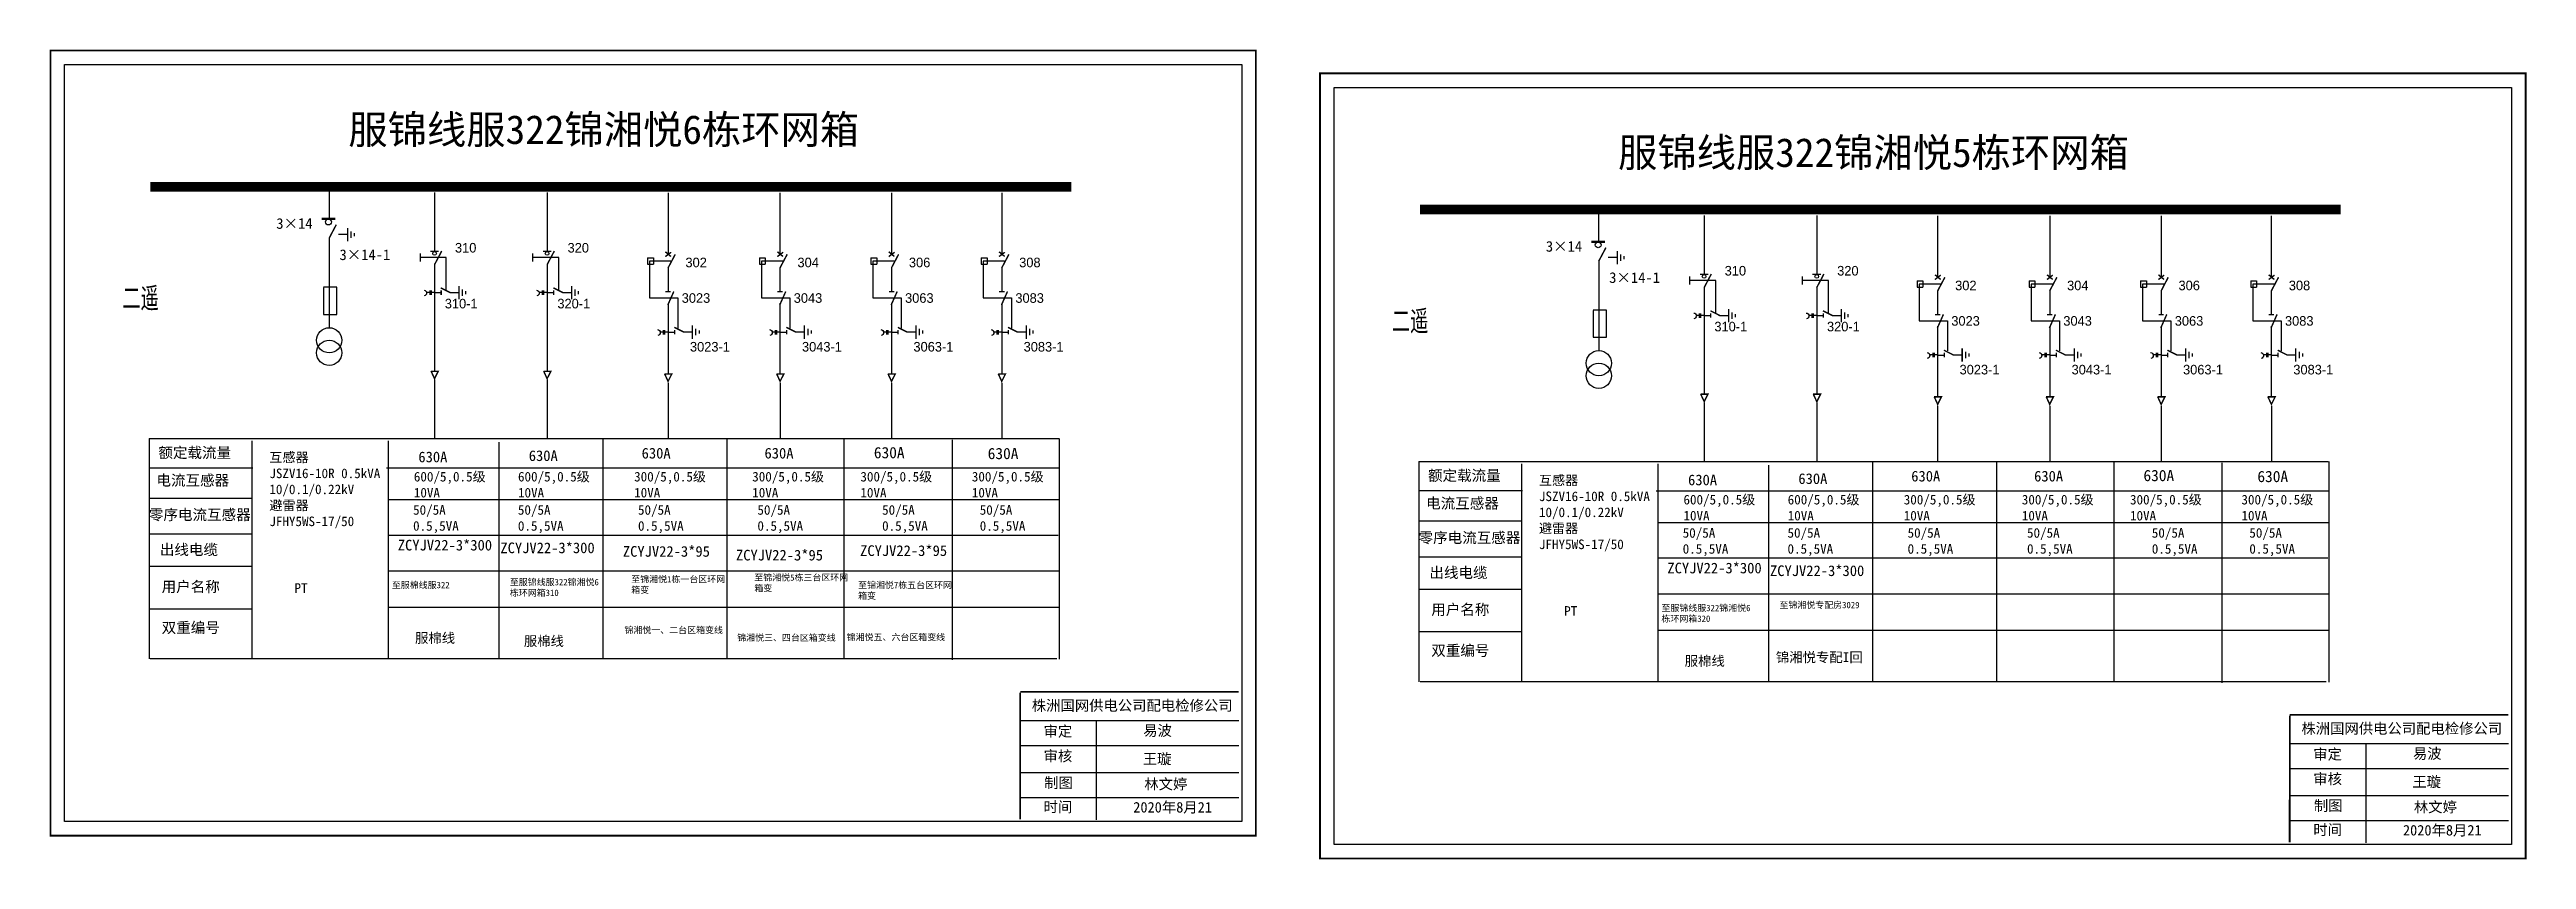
# Model space of a CAD drawing. Extents: x -45 to 213, y -444 to -360.
import ezdxf

# ---------------------------------------------------------------- set-up
doc = ezdxf.new("R2010")
doc.units = 0
doc.header["$LTSCALE"] = 0.774411
doc.linetypes.add('ACAD_ISO02W100', pattern=[15, 12, -3])
doc.linetypes.add('CENTER', pattern=[50.8, 31.75, -6.35, 6.35, -6.35])
doc.layers.get('0').update_dxf_attribs({"linetype": 'CONTINUOUS'})
doc.layers.add('2', color=7, linetype='CONTINUOUS')
doc.layers.add('3', color=7, linetype='CONTINUOUS')
doc.styles.add('hztxt_txtstyle_0.00_0_0', font='simkai.ttf')
doc.styles.add('hztxt_txtstyle_1.80_0_0', font='', dxfattribs={"height": 1.8, "bigfont": 'hztxt.shx'})
doc.styles.add('hztxt_txtstyle_2.70_0_0', font='simkai.ttf', dxfattribs={"height": 2.7})
doc.styles.add('字体', font='simkai_0.ttf', dxfattribs={"height": 2.5})
doc.styles.add('宋体', font='', dxfattribs={"width": 0.65})
doc.styles.get('hztxt_txtstyle_1.80_0_0').set_extended_font_data('hztxt')
doc.styles.get('宋体').set_extended_font_data('SimSun')

# ---------------------------------------------------------------- blocks, each defined once
blk = doc.blocks.new('JD')
for points in [[(-2, 0.2), (-2, -0.2), (2, 0.2), (2, -0.2)], [(1, -1.2), (1, -0.8), (-1, -1.2), (-1, -0.8)], [(-0.5, -1.8), (-0.5, -2.2), (0.5, -1.8), (0.5, -2.2)]]:
    blk.add_trace(points)

msp = doc.modelspace()

# ---------------------------------------------------------------- linework, layer by layer
at = {"color": 0}
for p, q in [((-15.5, -374.22, 0.01), (-15.5, -377.51, 0.01)), ((-4.52, -374.82, 0.01), (-4.52, -380.93, 0.01)), ((7.2, -374.82, 0.01), (7.2, -380.93, 0.01)), ((19.79, -374.85, 0.01), (19.79, -381.27, 0.01)), ((31.44, -374.85, 0.01), (31.44, -381.27, 0.01)), ((43.04, -374.85, 0.01), (43.04, -381.27, 0.01)), ((54.52, -374.85, 0.01), (54.52, -381.27, 0.01)), ((116.65, -376.6, 0.01), (116.65, -379.89, 0.01)), ((127.63, -377.21, 0.01), (127.63, -383.32, 0.01)), ((139.35, -377.21, 0.01), (139.35, -383.32, 0.01)), ((151.94, -377.24, 0.01), (151.94, -383.66, 0.01)), ((163.6, -377.24, 0.01), (163.6, -383.66, 0.01)), ((175.2, -377.24, 0.01), (175.2, -383.66, 0.01)), ((186.67, -377.24, 0.01), (186.67, -383.66, 0.01)), ((-15.49, -379.54, 0.01), (-15.49, -388.87, 0.01)), ((-14.51, -379.17, 0.01), (-13.56, -379.17, 0.01)), ((117.65, -381.56, 0.01), (118.59, -381.56, 0.01)), ((-4.52, -382.29, 0.01), (-4.52, -393.4, 0.01)), ((7.2, -382.29, 0.01), (7.2, -393.4, 0.01)), ((17.66, -381.62, 0.01), (18.26, -381.62, 0.01)), ((17.66, -381.62, 0.01), (17.66, -382.28, 0.01)), ((17.66, -382.28, 0.01), (18.26, -382.28, 0.01)), ((18.26, -381.62, 0.01), (18.26, -382.28, 0.01)), ((19.79, -382.63, 0.01), (19.79, -385.11, 0.01)), ((29.31, -381.62, 0.01), (29.91, -381.62, 0.01)), ((29.31, -381.62, 0.01), (29.31, -382.28, 0.01)), ((29.31, -382.28, 0.01), (29.91, -382.28, 0.01)), ((29.91, -381.62, 0.01), (29.91, -382.28, 0.01)), ((31.44, -382.63, 0.01), (31.44, -385.11, 0.01)), ((40.91, -381.62, 0.01), (41.51, -381.62, 0.01)), ((40.91, -381.62, 0.01), (40.91, -382.28, 0.01)), ((40.91, -382.28, 0.01), (41.51, -382.28, 0.01)), ((41.51, -381.62, 0.01), (41.51, -382.28, 0.01)), ((43.04, -382.63, 0.01), (43.04, -385.11, 0.01)), ((52.39, -381.62, 0.01), (52.99, -381.62, 0.01)), ((52.39, -381.62, 0.01), (52.39, -382.28, 0.01)), ((52.39, -382.28, 0.01), (52.99, -382.28, 0.01)), ((52.99, -381.62, 0.01), (52.99, -382.28, 0.01)), ((54.52, -382.63, 0.01), (54.52, -385.11, 0.01)), ((116.66, -381.93, 0.01), (116.66, -391.25, 0.01)), ((149.81, -384, 0.01), (150.41, -384, 0.01)), ((149.81, -384, 0.01), (149.81, -384.67, 0.01)), ((150.41, -384, 0.01), (150.41, -384.67, 0.01)), ((161.47, -384, 0.01), (162.07, -384, 0.01)), ((161.47, -384, 0.01), (161.47, -384.67, 0.01)), ((162.07, -384, 0.01), (162.07, -384.67, 0.01)), ((173.06, -384, 0.01), (173.66, -384, 0.01)), ((173.06, -384, 0.01), (173.06, -384.67, 0.01)), ((173.66, -384, 0.01), (173.66, -384.67, 0.01)), ((184.54, -384, 0.01), (185.14, -384, 0.01)), ((184.54, -384, 0.01), (184.54, -384.67, 0.01)), ((185.14, -384, 0.01), (185.14, -384.67, 0.01)), ((-4.52, -385.24, 0.01), (-3.83, -385.24, 0.01)), ((-2.93, -385.22, 0.01), (-1.99, -385.22, 0.01)), ((7.2, -385.24, 0.01), (7.89, -385.24, 0.01)), ((8.79, -385.22, 0.01), (9.73, -385.22, 0.01)), ((19.79, -386.35, 0.01), (19.79, -393.65, 0.01)), ((31.44, -386.35, 0.01), (31.44, -393.65, 0.01)), ((43.04, -386.35, 0.01), (43.04, -393.65, 0.01)), ((54.52, -386.35, 0.01), (54.52, -393.65, 0.01)), ((127.63, -384.68, 0.01), (127.63, -395.78, 0.01)), ((139.35, -384.68, 0.01), (139.35, -395.78, 0.01)), ((149.81, -384.67, 0.01), (150.41, -384.67, 0.01)), ((151.94, -385.02, 0.01), (151.94, -387.49, 0.01)), ((161.47, -384.67, 0.01), (162.07, -384.67, 0.01)), ((163.6, -385.02, 0.01), (163.6, -387.49, 0.01)), ((173.06, -384.67, 0.01), (173.66, -384.67, 0.01)), ((175.2, -385.02, 0.01), (175.2, -387.49, 0.01)), ((184.54, -384.67, 0.01), (185.14, -384.67, 0.01)), ((186.67, -385.02, 0.01), (186.67, -387.49, 0.01)), ((127.63, -387.63, 0.01), (128.32, -387.63, 0.01)), ((129.23, -387.61, 0.01), (130.17, -387.61, 0.01)), ((139.35, -387.63, 0.01), (140.04, -387.63, 0.01)), ((140.95, -387.61, 0.01), (141.89, -387.61, 0.01)), ((151.94, -388.73, 0.01), (151.94, -396.04, 0.01)), ((163.6, -388.73, 0.01), (163.6, -396.04, 0.01)), ((175.2, -388.73, 0.01), (175.2, -396.04, 0.01)), ((186.67, -388.73, 0.01), (186.67, -396.04, 0.01)), ((19.79, -389.35, 0.01), (20.48, -389.35, 0.01)), ((21.38, -389.33, 0.01), (22.32, -389.33, 0.01)), ((31.44, -389.35, 0.01), (32.14, -389.35, 0.01)), ((33.04, -389.33, 0.01), (33.98, -389.33, 0.01)), ((43.04, -389.35, 0.01), (43.73, -389.35, 0.01)), ((44.64, -389.33, 0.01), (45.58, -389.33, 0.01)), ((54.52, -389.35, 0.01), (55.21, -389.35, 0.01)), ((56.11, -389.33, 0.01), (57.05, -389.33, 0.01)), ((151.94, -391.73, 0.01), (152.63, -391.73, 0.01)), ((153.53, -391.71, 0.01), (154.47, -391.71, 0.01)), ((163.6, -391.73, 0.01), (164.29, -391.73, 0.01)), ((165.19, -391.71, 0.01), (166.13, -391.71, 0.01)), ((175.2, -391.73, 0.01), (175.89, -391.73, 0.01)), ((176.79, -391.71, 0.01), (177.73, -391.71, 0.01)), ((186.67, -391.73, 0.01), (187.36, -391.73, 0.01)), ((188.27, -391.71, 0.01), (189.21, -391.71, 0.01)), ((-23.44, -403.5, 0.01), (-34.15, -403.5, 0.01)), ((-23.49, -406.65, 0.01), (-34.19, -406.65, 0.01)), ((108.71, -405.88, 0.01), (98, -405.88, 0.01)), ((108.67, -409.03, 0.01), (97.96, -409.03, 0.01)), ((-23.49, -410.36, 0.01), (-34.19, -410.36, 0.01)), ((-23.53, -413.75, 0.01), (-34.23, -413.75, 0.01)), ((108.67, -412.75, 0.01), (97.96, -412.75, 0.01)), ((108.63, -416.14, 0.01), (97.92, -416.14, 0.01)), ((-23.49, -418.16, 0.01), (-34.19, -418.16, 0.01)), ((108.67, -420.55, 0.01), (97.96, -420.55, 0.01))]:
    msp.add_line(p, q, dxfattribs=at)
at = {"color": 0, "linetype": 'ACAD_ISO02W100'}
for p, q in [((17.85, -381.96, 0.01), (17.85, -385.77, 0.01)), ((20.09, -381.96, 0.01), (17.85, -381.96, 0.01)), ((29.5, -381.96, 0.01), (29.5, -385.77, 0.01)), ((31.74, -381.96, 0.01), (29.5, -381.96, 0.01)), ((41.1, -381.96, 0.01), (41.1, -385.77, 0.01)), ((43.34, -381.96, 0.01), (41.1, -381.96, 0.01)), ((52.58, -381.96, 0.01), (52.58, -385.77, 0.01)), ((54.82, -381.96, 0.01), (52.58, -381.96, 0.01)), ((17.85, -385.77, 0.01), (20.8, -385.77, 0.01)), ((20.8, -385.77, 0.01), (20.8, -388.92, 0.01)), ((29.5, -385.77, 0.01), (32.46, -385.77, 0.01)), ((32.46, -385.77, 0.01), (32.46, -388.92, 0.01)), ((41.1, -385.77, 0.01), (44.06, -385.77, 0.01)), ((44.06, -385.77, 0.01), (44.06, -388.92, 0.01)), ((52.58, -385.77, 0.01), (55.53, -385.77, 0.01)), ((55.53, -385.77, 0.01), (55.53, -388.92, 0.01)), ((150, -384.35, 0.01), (150, -388.16, 0.01)), ((152.24, -384.35, 0.01), (150, -384.35, 0.01)), ((161.66, -384.35, 0.01), (161.66, -388.16, 0.01)), ((163.9, -384.35, 0.01), (161.66, -384.35, 0.01)), ((173.26, -384.35, 0.01), (173.26, -388.16, 0.01)), ((175.5, -384.35, 0.01), (173.26, -384.35, 0.01)), ((184.73, -384.35, 0.01), (184.73, -388.16, 0.01)), ((186.97, -384.35, 0.01), (184.73, -384.35, 0.01)), ((150, -388.16, 0.01), (152.95, -388.16, 0.01)), ((152.95, -388.16, 0.01), (152.95, -391.3, 0.01)), ((161.66, -388.16, 0.01), (164.61, -388.16, 0.01)), ((164.61, -388.16, 0.01), (164.61, -391.3, 0.01)), ((173.26, -388.16, 0.01), (176.21, -388.16, 0.01)), ((176.21, -388.16, 0.01), (176.21, -391.3, 0.01)), ((184.73, -388.16, 0.01), (187.69, -388.16, 0.01)), ((187.69, -388.16, 0.01), (187.69, -391.3, 0.01))]:
    msp.add_line(p, q, dxfattribs=at)
at = {"color": 0, "linetype": 'CENTER'}
for p, q in [((-4.52, -394.29, 0.01), (-4.52, -400.43, 0.01)), ((7.2, -394.29, 0.01), (7.2, -400.43, 0.01)), ((19.79, -394.63, 0.01), (19.79, -400.4, 0.01)), ((31.45, -394.63, 0.01), (31.45, -400.4, 0.01)), ((43.05, -394.63, 0.01), (43.05, -400.4, 0.01)), ((54.52, -394.63, 0.01), (54.52, -400.4, 0.01)), ((127.64, -396.68, 0.01), (127.64, -402.82, 0.01)), ((139.36, -396.68, 0.01), (139.36, -402.82, 0.01)), ((151.94, -397.02, 0.01), (151.94, -402.78, 0.01)), ((163.6, -397.02, 0.01), (163.6, -402.78, 0.01)), ((175.2, -397.02, 0.01), (175.2, -402.78, 0.01)), ((186.68, -397.02, 0.01), (186.68, -402.78, 0.01))]:
    msp.add_line(p, q, dxfattribs=at)
at = {"color": 0, "linetype": 'Continuous'}
for p, q in [((-34.21, -400.42, 0.01), (60.45, -400.42, 0.01)), ((-34.17, -423.36, 0.01), (-34.17, -400.42, 0.01)), ((-23.54, -400.66, 0.01), (-23.54, -423.35, 0.01)), ((-9.33, -400.66, 0.01), (-9.33, -423.35, 0.01)), ((2.18, -400.81, 0.01), (2.18, -423.34, 0.01)), ((13.01, -400.46, 0.01), (13.01, -423.35, 0.01)), ((25.9, -400.46, 0.01), (25.9, -423.35, 0.01)), ((38.1, -400.47, 0.01), (38.1, -423.37, 0.01)), ((49.37, -400.55, 0.01), (49.37, -423.45, 0.01)), ((60.51, -400.43, 0.01), (60.51, -423.37, 0.01)), ((-9.51, -403.48, 0.01), (60.48, -403.48, 0.01)), ((97.94, -402.8, 0.01), (192.6, -402.8, 0.01)), ((97.98, -425.75, 0.01), (97.98, -402.8, 0.01)), ((108.61, -403.05, 0.01), (108.61, -425.74, 0.01)), ((122.82, -403.05, 0.01), (122.82, -425.74, 0.01)), ((134.34, -403.2, 0.01), (134.34, -425.73, 0.01)), ((145.16, -402.85, 0.01), (145.16, -425.74, 0.01)), ((158.06, -402.85, 0.01), (158.06, -425.74, 0.01)), ((170.26, -402.86, 0.01), (170.26, -425.76, 0.01)), ((181.52, -402.94, 0.01), (181.52, -425.83, 0.01)), ((192.66, -402.82, 0.01), (192.66, -425.76, 0.01)), ((-9.33, -406.78, 0.01), (60.51, -406.78, 0.01)), ((122.65, -405.87, 0.01), (192.64, -405.87, 0.01)), ((122.82, -409.16, 0.01), (192.66, -409.16, 0.01)), ((-9.33, -410.46, 0.01), (60.39, -410.46, 0.01)), ((-9.33, -414.19, 0.01), (60.58, -414.19, 0.01)), ((122.82, -412.84, 0.01), (192.54, -412.84, 0.01)), ((122.82, -416.57, 0.01), (192.73, -416.57, 0.01)), ((-9.33, -417.98, 0.01), (60.48, -417.98, 0.01)), ((122.82, -420.37, 0.01), (192.64, -420.37, 0.01)), ((60.24, -423.36, 0.01), (-34.1, -423.36, 0.01)), ((192.39, -425.75, 0.01), (98.06, -425.75, 0.01)), ((56.44, -429.76, 0.01), (79.19, -429.76, 0.01)), ((64.34, -429.76, 0.01), (64.34, -440.1, 0.01)), ((56.44, -432.35, 0.01), (79.19, -432.35, 0.01)), ((188.59, -432.15, 0.01), (211.35, -432.15, 0.01)), ((196.49, -432.15, 0.01), (196.49, -442.49, 0.01)), ((56.44, -435.18, 0.01), (79.19, -435.18, 0.01)), ((188.59, -434.74, 0.01), (211.35, -434.74, 0.01)), ((56.44, -437.77, 0.01), (79.19, -437.77, 0.01)), ((188.59, -437.57, 0.01), (211.35, -437.57, 0.01)), ((188.59, -440.16, 0.01), (211.35, -440.16, 0.01))]:
    msp.add_line(p, q, dxfattribs=at)
at = {"color": 0, "linetype": 'Continuous', "const_width": 0.182, "elevation": 0.01}
for points in [[(-44.5, -360.04), (80.98, -360.04), (80.98, -441.74), (-44.5, -441.74)], [(87.65, -362.42), (213.14, -362.42), (213.14, -444.13), (87.65, -444.13)]]:
    msp.add_lwpolyline(points, close=True, dxfattribs=at)
at = {"color": 0, "linetype": 'Continuous', "elevation": 0.01}
for points in [[(-43.02, -361.51), (79.51, -361.51), (79.51, -440.26), (-43.02, -440.26)], [(89.13, -363.9), (211.66, -363.9), (211.66, -442.65), (89.13, -442.65)]]:
    msp.add_lwpolyline(points, close=True, dxfattribs=at)
at = {"color": 0, "elevation": 0.01}
for points, const_width in [([(-34.09, -374.22), (61.75, -374.22)], 0.998), ([(98.06, -376.6), (193.9, -376.6)], 0.998), ([(-16.26, -377.55), (-14.85, -377.55)], 0.238), ([(-15.49, -379.58), (-14.74, -378.16)], 0.15), ([(-4.96, -380.95), (-4.08, -380.95)], 0.15), ([(-4.52, -382.33), (-3.77, -380.91)], 0.15), ([(6.76, -380.95), (7.64, -380.95)], 0.15), ([(7.2, -382.33), (7.95, -380.91)], 0.15), ([(19.51, -380.99), (20.09, -381.48)], 0.15), ([(19.5, -381.49), (20.11, -381.04)], 0.15), ([(19.79, -382.67), (20.54, -381.25)], 0.15), ([(31.16, -381.49), (31.77, -381.04)], 0.15), ([(31.17, -380.99), (31.75, -381.48)], 0.15), ([(31.44, -382.67), (32.19, -381.25)], 0.15), ([(42.76, -381.49), (43.37, -381.04)], 0.15), ([(42.76, -380.99), (43.35, -381.48)], 0.15), ([(43.04, -382.67), (43.79, -381.25)], 0.15), ([(54.24, -380.99), (54.83, -381.48)], 0.15), ([(54.23, -381.49), (54.84, -381.04)], 0.15), ([(54.52, -382.67), (55.27, -381.25)], 0.15), ([(115.9, -379.94), (117.3, -379.94)], 0.238), ([(116.66, -381.97), (117.41, -380.55)], 0.15), ([(127.19, -383.34), (128.07, -383.34)], 0.15), ([(127.63, -384.72), (128.38, -383.3)], 0.15), ([(138.91, -383.34), (139.79, -383.34)], 0.15), ([(139.35, -384.72), (140.1, -383.3)], 0.15), ([(151.65, -383.88), (152.26, -383.42)], 0.15), ([(151.66, -383.38), (152.25, -383.87)], 0.15), ([(151.94, -385.06), (152.69, -383.64)], 0.15), ([(163.32, -383.38), (163.91, -383.87)], 0.15), ([(163.31, -383.88), (163.92, -383.42)], 0.15), ([(163.6, -385.06), (164.35, -383.64)], 0.15), ([(174.92, -383.38), (175.5, -383.87)], 0.15), ([(174.91, -383.88), (175.52, -383.42)], 0.15), ([(175.2, -385.06), (175.94, -383.64)], 0.15), ([(186.39, -383.88), (187, -383.42)], 0.15), ([(186.39, -383.38), (186.98, -383.87)], 0.15), ([(186.67, -385.06), (187.42, -383.64)], 0.15), ([(-3.87, -384.74), (-2.87, -385.24)], 0.15), ([(-3.83, -385.01), (-3.83, -385.47)], 0.15), ([(7.85, -384.74), (8.85, -385.24)], 0.15), ([(7.89, -385.01), (7.89, -385.47)], 0.15), ([(19.52, -385.15), (20.07, -385.15)], 0.15), ([(19.76, -386.53), (20.39, -385.12)], 0.15), ([(31.18, -385.15), (31.73, -385.15)], 0.15), ([(31.41, -386.53), (32.04, -385.12)], 0.15), ([(42.77, -385.15), (43.33, -385.15)], 0.15), ([(43.01, -386.53), (43.64, -385.12)], 0.15), ([(54.25, -385.15), (54.81, -385.15)], 0.15), ([(54.49, -386.53), (55.12, -385.12)], 0.15), ([(20.44, -388.85), (21.44, -389.35)], 0.15), ([(20.48, -389.12), (20.48, -389.58)], 0.15), ([(32.1, -388.85), (33.1, -389.35)], 0.15), ([(32.14, -389.12), (32.14, -389.58)], 0.15), ([(43.7, -388.85), (44.69, -389.35)], 0.15), ([(43.73, -389.12), (43.73, -389.58)], 0.15), ([(55.17, -388.85), (56.17, -389.35)], 0.15), ([(55.21, -389.12), (55.21, -389.58)], 0.15), ([(128.29, -387.13), (129.28, -387.63)], 0.15), ([(128.32, -387.4), (128.32, -387.86)], 0.15), ([(140, -387.13), (141, -387.63)], 0.15), ([(140.04, -387.4), (140.04, -387.86)], 0.15), ([(151.67, -387.53), (152.23, -387.53)], 0.15), ([(151.91, -388.92), (152.54, -387.5)], 0.15), ([(163.33, -387.53), (163.88, -387.53)], 0.15), ([(163.57, -388.92), (164.2, -387.5)], 0.15), ([(174.93, -387.53), (175.48, -387.53)], 0.15), ([(175.16, -388.92), (175.79, -387.5)], 0.15), ([(186.4, -387.53), (186.96, -387.53)], 0.15), ([(186.64, -388.92), (187.27, -387.5)], 0.15), ([(152.59, -391.23), (153.59, -391.73)], 0.15), ([(152.63, -391.5), (152.63, -391.96)], 0.15), ([(164.25, -391.23), (165.25, -391.73)], 0.15), ([(164.29, -391.5), (164.29, -391.96)], 0.15), ([(175.85, -391.23), (176.85, -391.73)], 0.15), ([(175.89, -391.5), (175.89, -391.96)], 0.15), ([(187.33, -391.23), (188.32, -391.73)], 0.15), ([(187.36, -391.5), (187.36, -391.96)], 0.15), ([(-4.89, -393.42), (-4.13, -393.42), (-4.52, -394.19), (-4.88, -393.4)], 0.15), ([(6.83, -393.42), (7.59, -393.42), (7.2, -394.19), (6.84, -393.4)], 0.15), ([(19.42, -393.7), (20.18, -393.7), (19.79, -394.47), (19.43, -393.68)], 0.15), ([(31.08, -393.7), (31.84, -393.7), (31.45, -394.47), (31.09, -393.68)], 0.15), ([(42.67, -393.7), (43.44, -393.7), (43.05, -394.47), (42.68, -393.68)], 0.15), ([(54.15, -393.7), (54.91, -393.7), (54.52, -394.47), (54.16, -393.68)], 0.15), ([(127.26, -395.8), (128.03, -395.8), (127.64, -396.58), (127.27, -395.79)], 0.15), ([(138.98, -395.8), (139.75, -395.8), (139.36, -396.58), (138.99, -395.79)], 0.15), ([(151.57, -396.08), (152.33, -396.08), (151.94, -396.86), (151.58, -396.07)], 0.15), ([(163.23, -396.08), (163.99, -396.08), (163.6, -396.86), (163.24, -396.07)], 0.15), ([(174.83, -396.08), (175.59, -396.08), (175.2, -396.86), (174.84, -396.07)], 0.15), ([(186.3, -396.08), (187.07, -396.08), (186.68, -396.86), (186.31, -396.07)], 0.15)]:
    msp.add_lwpolyline(points, dxfattribs=dict(at, const_width=const_width))
for points in [[(-6.03, -381.18), (-6.03, -382.01)], [(5.69, -381.18), (5.69, -382.01)], [(126.12, -383.56), (126.12, -384.4)], [(137.84, -383.56), (137.84, -384.4)], [(-16.08, -384.71), (-16.08, -387.51), (-14.7, -387.51), (-14.7, -384.67), (-16.08, -384.67)], [(-5.02, -385.23), (-5.34, -385.23)], [(-5.02, -385.02), (-5.02, -385.48)], [(-4.88, -385.02), (-4.88, -385.48)], [(-4.52, -385.23), (-4.88, -385.23)], [(6.69, -385.23), (6.38, -385.23)], [(6.69, -385.02), (6.69, -385.48)], [(6.84, -385.02), (6.84, -385.48)], [(7.2, -385.23), (6.84, -385.23)], [(19.28, -389.13), (19.28, -389.58)], [(19.42, -389.13), (19.42, -389.58)], [(30.94, -389.13), (30.94, -389.58)], [(31.08, -389.13), (31.08, -389.58)], [(42.54, -389.13), (42.54, -389.58)], [(42.68, -389.13), (42.68, -389.58)], [(54.02, -389.13), (54.02, -389.58)], [(54.16, -389.13), (54.16, -389.58)], [(116.07, -387.09), (116.07, -389.89), (117.46, -389.89), (117.46, -387.06), (116.07, -387.06)], [(127.13, -387.62), (126.81, -387.62)], [(127.13, -387.41), (127.13, -387.87)], [(127.27, -387.41), (127.27, -387.87)], [(127.63, -387.62), (127.27, -387.62)], [(138.85, -387.62), (138.53, -387.62)], [(138.85, -387.41), (138.85, -387.87)], [(138.99, -387.41), (138.99, -387.87)], [(139.35, -387.62), (138.99, -387.62)], [(19.28, -389.34), (18.97, -389.34)], [(19.79, -389.34), (19.42, -389.34)], [(30.94, -389.34), (30.63, -389.34)], [(31.44, -389.34), (31.08, -389.34)], [(42.54, -389.34), (42.22, -389.34)], [(43.04, -389.34), (42.68, -389.34)], [(54.02, -389.34), (53.7, -389.34)], [(54.52, -389.34), (54.16, -389.34)], [(151.44, -391.72), (151.12, -391.72)], [(151.44, -391.51), (151.44, -391.97)], [(151.58, -391.51), (151.58, -391.97)], [(151.94, -391.72), (151.58, -391.72)], [(163.09, -391.72), (162.78, -391.72)], [(163.09, -391.51), (163.09, -391.97)], [(163.23, -391.51), (163.23, -391.97)], [(163.6, -391.72), (163.23, -391.72)], [(174.69, -391.72), (174.38, -391.72)], [(174.69, -391.51), (174.69, -391.97)], [(174.83, -391.51), (174.83, -391.97)], [(175.19, -391.72), (174.83, -391.72)], [(186.17, -391.72), (185.85, -391.72)], [(186.17, -391.51), (186.17, -391.97)], [(186.31, -391.51), (186.31, -391.97)], [(186.67, -391.72), (186.31, -391.72)]]:
    msp.add_lwpolyline(points, dxfattribs=at)
at = {"color": 0, "linetype": 'ACAD_ISO02W100', "elevation": 0.01}
for points in [[(-3.29, -385.01), (-3.29, -381.59), (-6.03, -381.59)], [(8.43, -385.01), (8.43, -381.59), (5.69, -381.59)], [(128.86, -387.39), (128.86, -383.98), (126.12, -383.98)], [(140.58, -387.39), (140.58, -383.98), (137.84, -383.98)]]:
    msp.add_lwpolyline(points, dxfattribs=at)
at = {"color": 0, "elevation": 0.01}
for points in [[(-5.61, -384.98, -0.877934), (-5.6, -385.58)], [(6.11, -384.98, -0.877934), (6.12, -385.58)], [(18.7, -389.08, -0.877934), (18.71, -389.69)], [(30.36, -389.08, -0.877934), (30.37, -389.69)], [(41.95, -389.08, -0.877934), (41.97, -389.69)], [(53.43, -389.08, -0.877934), (53.44, -389.69)], [(126.55, -387.36, -0.877934), (126.56, -387.97)], [(138.26, -387.36, -0.877934), (138.28, -387.97)], [(150.85, -391.47, -0.877934), (150.86, -392.08)], [(162.51, -391.47, -0.877934), (162.52, -392.08)], [(174.11, -391.47, -0.877934), (174.12, -392.08)], [(185.58, -391.47, -0.877934), (185.6, -392.08)]]:
    msp.add_lwpolyline(points, format="xyb", dxfattribs=at)
at = {"color": 0, "linetype": 'Continuous', "const_width": 0.182, "elevation": 0.01}
for points in [[(56.44, -426.86), (56.43, -440.06)], [(188.59, -429.25), (188.58, -442.44)]]:
    msp.add_lwpolyline(points, dxfattribs=at)
at = {"color": 0, "linetype": 'Continuous', "const_width": 0.182}
for points in [[(56.44, -426.78), (79.19, -426.78)], [(188.59, -429.17), (211.35, -429.17)]]:
    msp.add_lwpolyline(points, dxfattribs=at)
at = {"color": 0}
for centre, radius in [((-15.56, -377.89, 0.01), 0.305), ((-4.52, -381.16, 0.01), 0.192), ((7.2, -381.16, 0.01), 0.192), ((116.6, -380.27, 0.01), 0.305), ((127.63, -383.55, 0.01), 0.192), ((139.35, -383.55, 0.01), 0.192)]:
    msp.add_circle(centre, radius, dxfattribs=at)
at = {"layer": '2', "color": 0}
for centre in [(-15.48, -390.2, 0.01), (-15.48, -391.5, 0.01), (116.67, -392.58, 0.01), (116.67, -393.89, 0.01)]:
    msp.add_circle(centre, 1.31, dxfattribs=at)

# ---------------------------------------------------------------- block references
at = {"color": 0, "xscale": 0.3494655254594932, "yscale": 0.3494655254594932, "zscale": 0.3494655254595134, "rotation": 90}
for p in [(-13.55, -379.2, 0.01), (118.6, -381.59, 0.01), (-1.97, -385.25, 0.01), (9.75, -385.25, 0.01), (22.33, -389.35, 0.01), (33.99, -389.35, 0.01), (45.59, -389.35, 0.01), (57.07, -389.35, 0.01), (130.18, -387.64, 0.01), (141.9, -387.64, 0.01), (154.49, -391.74, 0.01), (166.15, -391.74, 0.01), (177.74, -391.74, 0.01), (189.22, -391.74, 0.01)]:
    msp.add_blockref('JD', p, dxfattribs=at)

# ---------------------------------------------------------------- texts
at = {"color": 0, "linetype": 'Continuous', "style": 'hztxt_txtstyle_2.70_0_0'}
for s, p in [('3×14', (-20.99, -378.6, 0.01)), ('3×14-1', (-14.41, -381.85, 0.01)), ('3×14', (111.16, -380.98, 0.01)), ('3×14-1', (117.75, -384.23, 0.01))]:
    msp.add_text(s, height=1.109, dxfattribs=at).set_placement(p)
at = {"color": 0, "style": 'hztxt_txtstyle_1.80_0_0'}
for s, p in [('310', (-2.39, -381.07, 0.01)), ('320', (9.33, -381.07, 0.01)), ('302', (21.6, -382.6, 0.01)), ('304', (33.26, -382.6, 0.01)), ('306', (44.86, -382.6, 0.01)), ('308', (56.34, -382.6, 0.01)), ('310', (129.77, -383.46, 0.01)), ('320', (141.48, -383.46, 0.01)), ('302', (153.76, -384.99, 0.01)), ('304', (165.41, -384.99, 0.01)), ('306', (177.01, -384.99, 0.01)), ('308', (188.49, -384.99, 0.01)), ('310-1', (-3.45, -386.88, 0.01)), ('320-1', (8.27, -386.88, 0.01)), ('3023', (21.21, -386.3, 0.01)), ('3043', (32.87, -386.3, 0.01)), ('3063', (44.46, -386.3, 0.01)), ('3083', (55.94, -386.3, 0.01)), ('310-1', (128.7, -389.27, 0.01)), ('320-1', (140.42, -389.27, 0.01)), ('3023', (153.36, -388.68, 0.01)), ('3043', (165.02, -388.68, 0.01)), ('3063', (176.62, -388.68, 0.01)), ('3083', (188.09, -388.68, 0.01)), ('3023-1', (22.07, -391.37, 0.01)), ('3043-1', (33.73, -391.37, 0.01)), ('3063-1', (45.33, -391.37, 0.01)), ('3083-1', (56.8, -391.37, 0.01)), ('3023-1', (154.22, -393.75, 0.01)), ('3043-1', (165.88, -393.75, 0.01)), ('3063-1', (177.48, -393.75, 0.01)), ('3083-1', (188.96, -393.75, 0.01))]:
    msp.add_text(s, height=0.998, dxfattribs=at).set_placement(p)
at = {"color": 7, "linetype": 'Continuous', "true_color": 0xffffff, "attachment_point": 1}
for s, insert, char_height, width, style in [('{\\C7;服锦线服322锦湘悦6栋环网箱}', (-13.49, -366.77, 0.01), 3, 90.5642, '字体'), ('{\\C7;服锦线服322锦湘悦5栋环网箱}', (118.67, -369.16, 0.01), 3, 90.5642, '字体'), ('{\\fSimSun|b0|i0|c134|p2;ZCYJV22-3*300}', (-8.34, -410.96, 0.01), 1.1094, 17.8852, 'hztxt_txtstyle_2.70_0_0'), ('{\\fSimSun|b0|i0|c134|p2;ZCYJV22-3*300}', (2.34, -411.24, 0.01), 1.1094, 17.8852, 'hztxt_txtstyle_2.70_0_0'), ('{\\fSimSun|b0|i0|c134|p2;ZCYJV22-3*95}', (15.09, -411.61, 0.01), 1.1094, 17.8852, 'hztxt_txtstyle_2.70_0_0'), ('{\\fSimSun|b0|i0|c134|p2;ZCYJV22-3*95}', (26.86, -412, 0.01), 1.1094, 17.8852, 'hztxt_txtstyle_2.70_0_0'), ('{\\fSimSun|b0|i0|c134|p2;ZCYJV22-3*95}', (39.78, -411.53, 0.01), 1.1094, 17.8852, 'hztxt_txtstyle_2.70_0_0'), ('{\\fSimSun|b0|i0|c134|p2;至\\fKaiTi_GB2312|b0|i0|c134|p49;\\C7;服锦线服322锦湘悦6栋环网箱\\C7;\\c16777215;310}', (3.32, -415.03, 0.01), 0.6656, 10.0352, 'hztxt_txtstyle_2.70_0_0'), ('{\\fSimSun|b0|i0|c134|p2;至\\fKaiTi_GB2312|b0|i0|c134|p49;\\C7;锦湘悦1栋一台区环网箱变}', (15.96, -414.73, 0.01), 0.6656, 10.0352, 'hztxt_txtstyle_2.70_0_0'), ('{\\fSimSun|b0|i0|c134|p2;至\\fKaiTi_GB2312|b0|i0|c134|p49;\\C7;锦湘悦5栋三台区环网箱变}', (28.77, -414.55, 0.01), 0.6656, 10.0352, 'hztxt_txtstyle_2.70_0_0'), ('{\\fSimSun|b0|i0|c134|p2;ZCYJV22-3*300}', (123.81, -413.34, 0.01), 1.1094, 17.8852, 'hztxt_txtstyle_2.70_0_0'), ('{\\fSimSun|b0|i0|c134|p2;ZCYJV22-3*300}', (134.49, -413.62, 0.01), 1.1094, 17.8852, 'hztxt_txtstyle_2.70_0_0'), ('{\\fSimSun|b0|i0|c134|p2;至\\C256;服棉线服322}', (-8.96, -415.33, 0.01), 0.6656, 10.0352, 'hztxt_txtstyle_2.70_0_0'), ('{\\fSimSun|b0|i0|c134|p2;至\\fKaiTi_GB2312|b0|i0|c134|p49;\\C7;锦湘悦7栋五台区环网箱变}', (39.57, -415.34, 0.01), 0.6656, 10.0352, 'hztxt_txtstyle_2.70_0_0'), ('{\\fSimSun|b0|i0|c134|p2;至\\fKaiTi_GB2312|b0|i0|c134|p49;\\C7;服锦线服322锦湘悦6栋环网箱320}', (123.19, -417.72, 0.01), 0.6656, 10.0352, 'hztxt_txtstyle_2.70_0_0'), ('{\\fSimSun|b0|i0|c134|p2;至\\fKaiTi_GB2312|b0|i0|c134|p49;\\C7;锦湘悦专配房3029}', (135.47, -417.41, 0.01), 0.6656, 10.0352, 'hztxt_txtstyle_2.70_0_0'), ('{\\fKaiTi_GB2312|b0|i0|c134|p49;\\C7;锦湘悦一、二台区箱变线}', (15.25, -420.02, 0.01), 0.6656, 10.0352, 'hztxt_txtstyle_2.70_0_0'), ('{\\fSimSun|b0|i0|c134|p2;服棉线}', (-6.55, -420.66, -0.01), 1.02, 10.9899, 'hztxt_txtstyle_2.70_0_0'), ('{\\fSimSun|b0|i0|c134|p2;服棉线}', (4.78, -420.98, -0.01), 1.02, 10.9899, 'hztxt_txtstyle_2.70_0_0'), ('{\\fKaiTi_GB2312|b0|i0|c134|p49;\\C7;锦湘悦三、四台区箱变线}', (26.99, -420.81, 0.01), 0.6656, 10.0352, 'hztxt_txtstyle_2.70_0_0'), ('{\\fKaiTi_GB2312|b0|i0|c134|p49;\\C7;锦湘悦五、六台区箱变线}', (38.38, -420.76, 0.01), 0.6656, 10.0352, 'hztxt_txtstyle_2.70_0_0'), ('{\\fKaiTi_GB2312|b0|i0|c134|p49;\\C7;锦湘悦专配I回}', (135.1, -422.67, -0.01), 1.02, 10.9899, 'hztxt_txtstyle_2.70_0_0'), ('{\\fSimSun|b0|i0|c134|p2;服棉线}', (125.61, -423.05, -0.01), 1.02, 10.9899, 'hztxt_txtstyle_2.70_0_0'), ('株洲国网供电公司配电检修公司', (57.65, -427.65), 1.0944, 29.9201, '字体'), ('易波', (69.25, -430.26, 0.01), 1.094, 8.5588, '字体'), ('株洲国网供电公司配电检修公司', (189.8, -430.04), 1.0944, 29.9201, '字体'), ('王璇', (69.2, -433.2, 0.01), 1.094, 8.5588, '字体'), ('易波', (201.41, -432.65, 0.01), 1.094, 8.5588, '字体'), ('王璇', (201.35, -435.59, 0.01), 1.094, 8.5588, '字体'), ('2020年8月21', (68.21, -438.24, 0.01), 1.094, 16.0081, '字体'), ('2020年8月21', (200.37, -440.63, 0.01), 1.094, 16.0081, '字体')]:
    msp.add_mtext(s, dxfattribs=dict(at, insert=insert, char_height=char_height, width=width, style=style))
at = {"color": 0, "linetype": 'Continuous', "attachment_point": 1}
for s, insert, char_height, width, style in [('{\\fSimSun|b0|i0|c134|p2;额定载流量}', (-33.26, -401.33, 0.01), 1.1094, 17.8852, 'hztxt_txtstyle_2.70_0_0'), ('\\A1;{\\fSimSun|b0|i0|c134|p2;互感器\\PJSZV16-10R 0.5kVA\\P10/0.1/0.22kV\\P避雷器\\PJFHY5WS-17/50}', (-21.71, -401.88, 0.01), 0.9985, 18.4113, 'hztxt_txtstyle_2.70_0_0'), ('{\\fSimSun|b0|i0|c134|p2;630A}', (-6.2, -401.78, 0.01), 1.1094, 17.8852, 'hztxt_txtstyle_2.70_0_0'), ('{\\fSimSun|b0|i0|c134|p2;630A}', (5.29, -401.65, 0.01), 1.1094, 17.8852, 'hztxt_txtstyle_2.70_0_0'), ('{\\fSimSun|b0|i0|c134|p2;630A}', (17.04, -401.39, 0.01), 1.1094, 17.8852, 'hztxt_txtstyle_2.70_0_0'), ('{\\fSimSun|b0|i0|c134|p2;630A}', (29.83, -401.39, 0.01), 1.1094, 17.8852, 'hztxt_txtstyle_2.70_0_0'), ('{\\fSimSun|b0|i0|c134|p2;630A}', (41.21, -401.3, 0.01), 1.1757, 9.454, 'hztxt_txtstyle_0.00_0_0'), ('{\\fSimSun|b0|i0|c134|p2;630A}', (53.06, -401.39, 0.01), 1.1757, 9.454, 'hztxt_txtstyle_0.00_0_0'), ('{\\fSimSun|b0|i0|c134|p2;电流互感器}', (-33.46, -404.21, 0.01), 1.1094, 17.8852, 'hztxt_txtstyle_2.70_0_0'), ('\\A1;{\\fSimSun|b0|i0|c134|p2;600/5,0.5级\\P10VA}', (-6.67, -403.89, 0.01), 0.9985, 18.4113, 'hztxt_txtstyle_2.70_0_0'), ('\\A1;{\\fSimSun|b0|i0|c134|p2;600/5,0.5级\\P10VA}', (4.17, -403.89, 0.01), 0.9985, 18.4113, 'hztxt_txtstyle_2.70_0_0'), ('\\A1;{\\fSimSun|b0|i0|c134|p2;300/5,0.5级\\P10VA}', (16.26, -403.89, 0.01), 0.9985, 18.4113, 'hztxt_txtstyle_2.70_0_0'), ('\\A1;{\\fSimSun|b0|i0|c134|p2;300/5,0.5级\\P10VA}', (28.55, -403.89, 0.01), 0.9985, 18.4113, 'hztxt_txtstyle_2.70_0_0'), ('\\A1;{\\fSimSun|b0|i0|c134|p2;300/5,0.5级\\P10VA}', (39.81, -403.89, 0.01), 0.9985, 18.4113, 'hztxt_txtstyle_2.70_0_0'), ('\\A1;{\\fSimSun|b0|i0|c134|p2;300/5,0.5级\\P10VA}', (51.41, -403.89, 0.01), 0.9985, 18.4113, 'hztxt_txtstyle_2.70_0_0'), ('{\\fSimSun|b0|i0|c134|p2;额定载流量}', (98.89, -403.71, 0.01), 1.1094, 17.8852, 'hztxt_txtstyle_2.70_0_0'), ('\\A1;{\\fSimSun|b0|i0|c134|p2;互感器\\PJSZV16-10R 0.5kVA\\P10/0.1/0.22kV\\P避雷器\\PJFHY5WS-17/50}', (110.44, -404.27, 0.01), 0.9985, 18.4113, 'hztxt_txtstyle_2.70_0_0'), ('{\\fSimSun|b0|i0|c134|p2;630A}', (125.96, -404.17, 0.01), 1.1094, 17.8852, 'hztxt_txtstyle_2.70_0_0'), ('{\\fSimSun|b0|i0|c134|p2;630A}', (137.44, -404.04, 0.01), 1.1094, 17.8852, 'hztxt_txtstyle_2.70_0_0'), ('{\\fSimSun|b0|i0|c134|p2;630A}', (149.19, -403.78, 0.01), 1.1094, 17.8852, 'hztxt_txtstyle_2.70_0_0'), ('{\\fSimSun|b0|i0|c134|p2;630A}', (161.98, -403.78, 0.01), 1.1094, 17.8852, 'hztxt_txtstyle_2.70_0_0'), ('{\\fSimSun|b0|i0|c134|p2;630A}', (173.36, -403.68, 0.01), 1.1757, 9.454, 'hztxt_txtstyle_0.00_0_0'), ('{\\fSimSun|b0|i0|c134|p2;630A}', (185.22, -403.78, 0.01), 1.1757, 9.454, 'hztxt_txtstyle_0.00_0_0'), ('{\\fSimSun|b0|i0|c134|p2;50/5A\\P0.5,5VA}', (-6.75, -407.35, 0.01), 0.9985, 17.8852, 'hztxt_txtstyle_2.70_0_0'), ('{\\fSimSun|b0|i0|c134|p2;50/5A\\P0.5,5VA}', (4.16, -407.35, 0.01), 0.9985, 17.8852, 'hztxt_txtstyle_2.70_0_0'), ('{\\fSimSun|b0|i0|c134|p2;50/5A\\P0.5,5VA}', (16.66, -407.35, 0.01), 0.9985, 17.8852, 'hztxt_txtstyle_2.70_0_0'), ('{\\fSimSun|b0|i0|c134|p2;50/5A\\P0.5,5VA}', (29.09, -407.35, 0.01), 0.9985, 17.8852, 'hztxt_txtstyle_2.70_0_0'), ('{\\fSimSun|b0|i0|c134|p2;50/5A\\P0.5,5VA}', (42.07, -407.35, 0.01), 0.9985, 17.8852, 'hztxt_txtstyle_2.70_0_0'), ('{\\fSimSun|b0|i0|c134|p2;50/5A\\P0.5,5VA}', (52.23, -407.35, 0.01), 0.9985, 17.8852, 'hztxt_txtstyle_2.70_0_0'), ('{\\fSimSun|b0|i0|c134|p2;电流互感器}', (98.7, -406.6, 0.01), 1.1094, 17.8852, 'hztxt_txtstyle_2.70_0_0'), ('\\A1;{\\fSimSun|b0|i0|c134|p2;600/5,0.5级\\P10VA}', (125.48, -406.28, 0.01), 0.9985, 18.4113, 'hztxt_txtstyle_2.70_0_0'), ('\\A1;{\\fSimSun|b0|i0|c134|p2;600/5,0.5级\\P10VA}', (136.33, -406.28, 0.01), 0.9985, 18.4113, 'hztxt_txtstyle_2.70_0_0'), ('\\A1;{\\fSimSun|b0|i0|c134|p2;300/5,0.5级\\P10VA}', (148.41, -406.28, 0.01), 0.9985, 18.4113, 'hztxt_txtstyle_2.70_0_0'), ('\\A1;{\\fSimSun|b0|i0|c134|p2;300/5,0.5级\\P10VA}', (160.7, -406.28, 0.01), 0.9985, 18.4113, 'hztxt_txtstyle_2.70_0_0'), ('\\A1;{\\fSimSun|b0|i0|c134|p2;300/5,0.5级\\P10VA}', (171.96, -406.28, 0.01), 0.9985, 18.4113, 'hztxt_txtstyle_2.70_0_0'), ('\\A1;{\\fSimSun|b0|i0|c134|p2;300/5,0.5级\\P10VA}', (183.56, -406.28, 0.01), 0.9985, 18.4113, 'hztxt_txtstyle_2.70_0_0'), ('{\\fSimSun|b0|i0|c134|p2;零序电流互感器}', (-34.25, -407.79, 0.01), 1.1094, 17.8852, 'hztxt_txtstyle_2.70_0_0'), ('{\\fSimSun|b0|i0|c134|p2;50/5A\\P0.5,5VA}', (125.4, -409.74, 0.01), 0.9985, 17.8852, 'hztxt_txtstyle_2.70_0_0'), ('{\\fSimSun|b0|i0|c134|p2;50/5A\\P0.5,5VA}', (136.31, -409.74, 0.01), 0.9985, 17.8852, 'hztxt_txtstyle_2.70_0_0'), ('{\\fSimSun|b0|i0|c134|p2;50/5A\\P0.5,5VA}', (148.81, -409.74, 0.01), 0.9985, 17.8852, 'hztxt_txtstyle_2.70_0_0'), ('{\\fSimSun|b0|i0|c134|p2;50/5A\\P0.5,5VA}', (161.24, -409.74, 0.01), 0.9985, 17.8852, 'hztxt_txtstyle_2.70_0_0'), ('{\\fSimSun|b0|i0|c134|p2;50/5A\\P0.5,5VA}', (174.23, -409.74, 0.01), 0.9985, 17.8852, 'hztxt_txtstyle_2.70_0_0'), ('{\\fSimSun|b0|i0|c134|p2;50/5A\\P0.5,5VA}', (184.38, -409.74, 0.01), 0.9985, 17.8852, 'hztxt_txtstyle_2.70_0_0'), ('{\\fSimSun|b0|i0|c134|p2;出线电缆}', (-33.11, -411.43, 0.01), 1.1094, 17.8852, 'hztxt_txtstyle_2.70_0_0'), ('{\\fSimSun|b0|i0|c134|p2;零序电流互感器}', (97.91, -410.18, 0.01), 1.1094, 17.8852, 'hztxt_txtstyle_2.70_0_0'), ('{\\fSimSun|b0|i0|c134|p2;出线电缆}', (99.04, -413.82, 0.01), 1.1094, 17.8852, 'hztxt_txtstyle_2.70_0_0'), ('{\\fSimSun|b0|i0|c134|p2;用户名称}', (-32.92, -415.28, 0.01), 1.1094, 17.8852, 'hztxt_txtstyle_2.70_0_0'), ('{\\fSimSun|b0|i0|c134|p2;PT}', (-19.1, -415.48, 0.01), 1.0024, 7.7986, 'hztxt_txtstyle_0.00_0_0'), ('{\\fSimSun|b0|i0|c134|p2;用户名称}', (99.23, -417.66, 0.01), 1.1094, 17.8852, 'hztxt_txtstyle_2.70_0_0'), ('{\\fSimSun|b0|i0|c134|p2;双重编号}', (-32.92, -419.54, 0.01), 1.1094, 17.8852, 'hztxt_txtstyle_2.70_0_0'), ('{\\fSimSun|b0|i0|c134|p2;PT}', (113.06, -417.86, 0.01), 1.0024, 7.7986, 'hztxt_txtstyle_0.00_0_0'), ('{\\fSimSun|b0|i0|c134|p2;双重编号}', (99.23, -421.92, 0.01), 1.1094, 17.8852, 'hztxt_txtstyle_2.70_0_0'), ('\\f\uffbfﾬￌﾣﾤ_GB2312|b0|i0|c134|p49;审定', (58.88, -430.33, 0.01), 1.0944, 8.5588, '字体'), ('\\f\uffbfﾬￌﾣﾤ_GB2312|b0|i0|c134|p49;审核', (58.88, -432.91, 0.01), 1.0944, 8.5588, '字体'), ('\\f\uffbfﾬￌﾣﾤ_GB2312|b0|i0|c134|p49;审定', (191.04, -432.72, 0.01), 1.0944, 8.5588, '字体'), ('\\f\uffbfﾬￌﾣﾤ_GB2312|b0|i0|c134|p49;制图', (58.94, -435.69, 0.01), 1.0944, 8.5588, '字体'), ('林文婷', (69.36, -435.83, 0.01), 1.094, 8.5588, '字体'), ('\\f\uffbfﾬￌﾣﾤ_GB2312|b0|i0|c134|p49;审核', (191.04, -435.29, 0.01), 1.0944, 8.5588, '字体'), ('\\f\uffbfﾬￌﾣﾤ_GB2312|b0|i0|c134|p49;时间', (58.88, -438.2, 0.01), 1.0944, 8.5588, '字体'), ('\\f\uffbfﾬￌﾣﾤ_GB2312|b0|i0|c134|p49;制图', (191.1, -438.07, 0.01), 1.0944, 8.5588, '字体'), ('林文婷', (201.51, -438.22, 0.01), 1.094, 8.5588, '字体'), ('\\f\uffbfﾬￌﾣﾤ_GB2312|b0|i0|c134|p49;时间', (191.04, -440.58, 0.01), 1.0944, 8.5588, '字体')]:
    msp.add_mtext(s, dxfattribs=dict(at, insert=insert, char_height=char_height, width=width, style=style))
at = {"layer": '3', "color": 0, "style": '宋体', "width": 0.65}
for p in [(-37.02, -386.87, -0.01), (95.13, -389.25, -0.01)]:
    msp.add_text('二遥', height=2.143, dxfattribs=at).set_placement(p)

doc.saveas('drawing.dxf')
